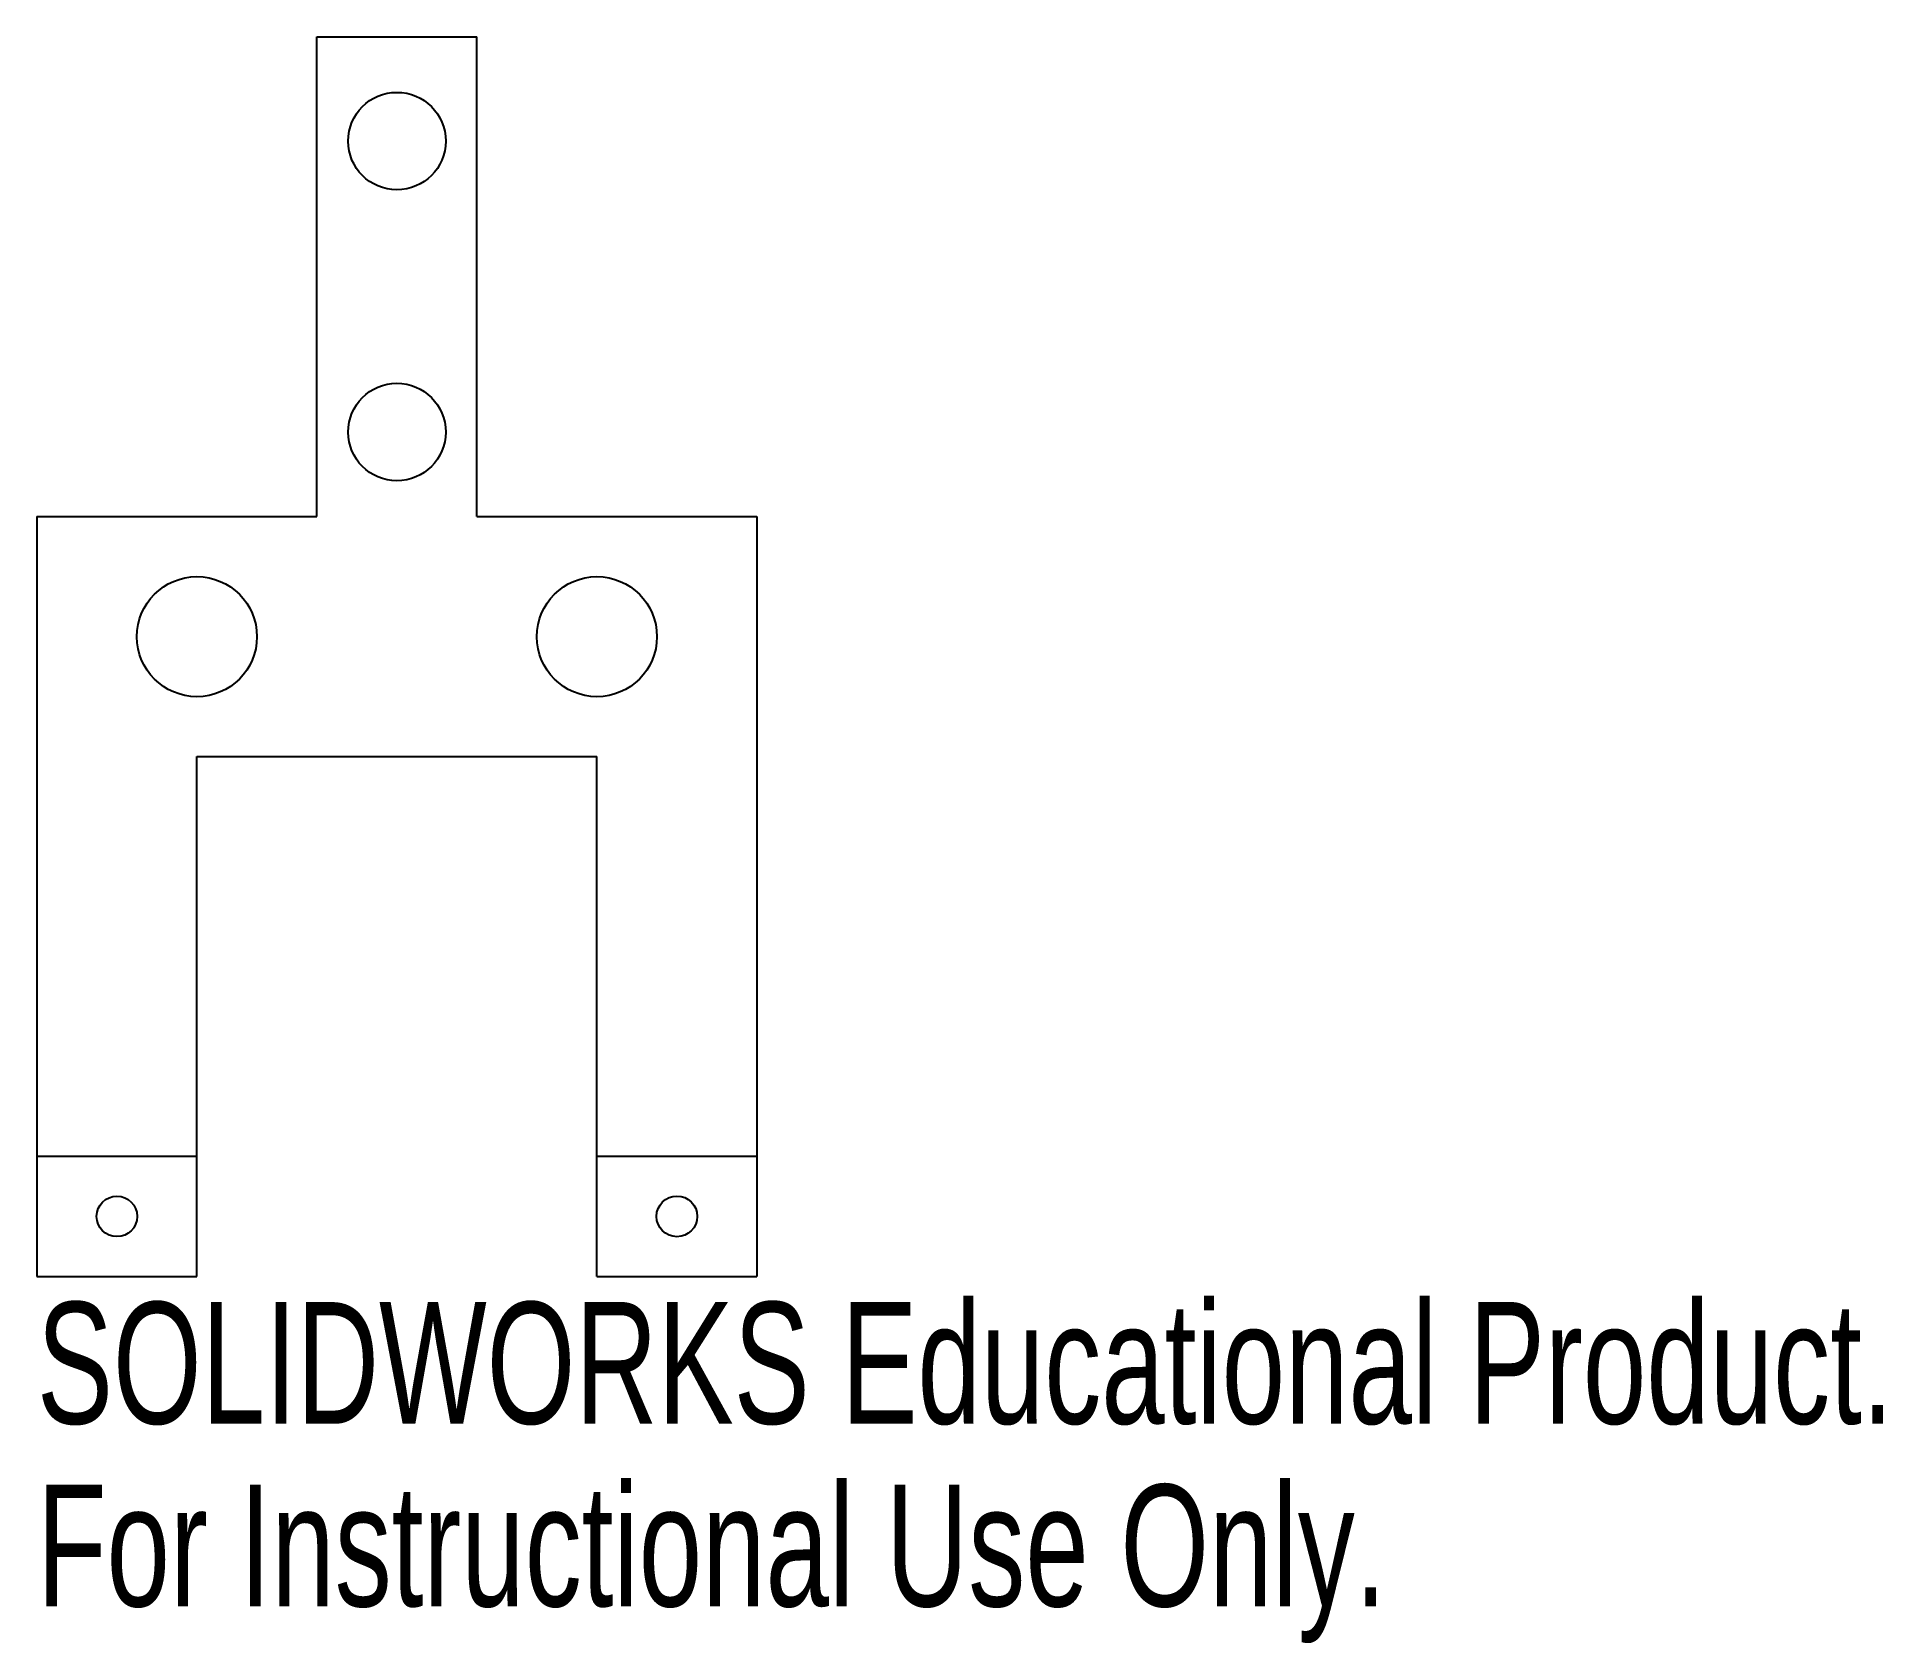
# Model space of a CAD drawing. Header units: inches. Extents: x -0.56 to 2.32, y -1.17 to 1.34.
import ezdxf

# ---------------------------------------------------------------- set-up
doc = ezdxf.new("R2010")
doc.units = ezdxf.units.IN
doc.header["$MEASUREMENT"] = 0
doc.styles.add('SLDTEXTSTYLE0', font='TXT', dxfattribs={"width": 0.7})

msp = doc.modelspace()

# ---------------------------------------------------------------- linework, layer by layer
at = {"color": 7, "linetype": 'Continuous', "lineweight": 25}
for p, q in [((-0.125, 0.5938), (-0.125, 1.3438)), ((-0.125, 1.3438), (0.125, 1.3438)), ((0.125, 0.5938), (0.125, 1.3438)), ((-0.5625, 0.5938), (-0.5625, -0.5938)), ((-0.5625, 0.5938), (-0.125, 0.5938)), ((0.125, 0.5938), (0.5625, 0.5938)), ((0.5625, 0.5938), (0.5625, -0.5938)), ((-0.3125, -0.5938), (-0.3125, 0.2188)), ((-0.3125, 0.2188), (0.3125, 0.2188)), ((0.3125, -0.5938), (0.3125, 0.2188)), ((-0.3125, -0.4062), (-0.5625, -0.4062)), ((0.5625, -0.4062), (0.3125, -0.4062)), ((-0.5625, -0.5938), (-0.3125, -0.5938)), ((0.3125, -0.5938), (0.5625, -0.5938))]:
    msp.add_line(p, q, dxfattribs=at)
for centre, radius in [((0, 1.1809), 0.0762), ((0, 0.7261), 0.0762), ((-0.3125, 0.4062), 0.0938), ((0.3125, 0.4062), 0.0938), ((-0.4375, -0.5), 0.0317), ((0.4375, -0.5), 0.0318)]:
    msp.add_circle(centre, radius, dxfattribs=at)

# ---------------------------------------------------------------- texts
at = {"color": 7, "linetype": 'Continuous', "char_height": 0.1903, "attachment_point": 1, "style": 'SLDTEXTSTYLE0'}
for s, insert in [('SOLIDWORKS Educational Product.', (-0.5625, -0.6339)), ('For Instructional Use Only.', (-0.5625, -0.9193))]:
    msp.add_mtext(s, dxfattribs=dict(at, insert=insert))

doc.saveas('drawing.dxf')
